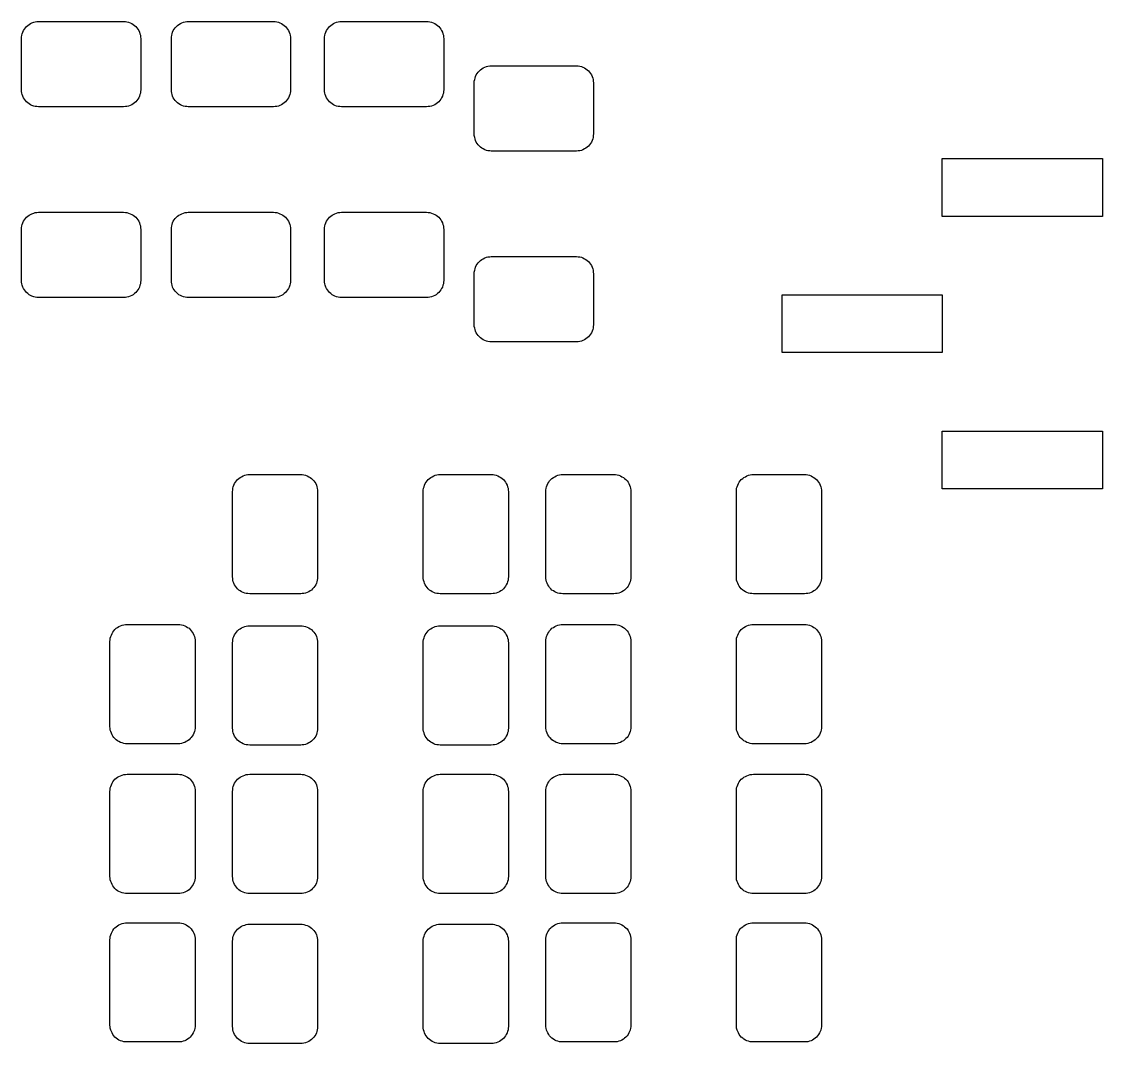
# Model space of a CAD drawing. Extents: x 0 to 58, y -40.2 to 0.4.
# Drawn here: x 42.08 to 57.95, y -40.15 to -25.16 of the extents above; entities that cross this region are included whole.
import ezdxf

# ---------------------------------------------------------------- set-up
doc = ezdxf.new("R2010")
doc.units = 0
doc.layers.get('0').update_dxf_attribs({"linetype": 'CONTINUOUS'})

msp = doc.modelspace()

# ---------------------------------------------------------------- linework, layer by layer
at = {"color": 7}
for points in [[(43.599059, -25.155539), (43.621919, -25.160619), (43.647319, -25.165699), (43.670179, -25.173319), (43.693039, -25.183479), (43.713359, -25.196179), (43.733679, -25.211419), (43.751459, -25.229199), (43.766699, -25.246979), (43.781939, -25.267299), (43.794639, -25.287619), (43.804799, -25.310479), (43.812419, -25.333339), (43.820039, -25.356199), (43.822579, -25.381599), (43.825119, -25.404459), (43.825119, -26.156298), (43.822579, -26.179158), (43.820039, -26.204558), (43.812419, -26.227418), (43.804799, -26.250278), (43.794639, -26.273138), (43.781939, -26.293458), (43.766699, -26.313778), (43.751459, -26.331558), (43.733679, -26.349338), (43.713359, -26.362038), (43.693039, -26.374738), (43.670179, -26.384898), (43.647319, -26.395058), (43.621919, -26.400138), (43.599059, -26.402678), (43.573659, -26.405218), (42.32398, -26.405218), (42.29858, -26.402678), (42.27572, -26.400138), (42.25286, -26.395058), (42.22746, -26.384898), (42.20714, -26.374738), (42.18428, -26.362038), (42.1665, -26.349338), (42.14618, -26.331558), (42.13094, -26.313778), (42.1157, -26.293458), (42.103, -26.273138), (42.09284, -26.250278), (42.08522, -26.227418), (42.08014, -26.204558), (42.07506, -26.179158), (42.07506, -26.156298), (42.07506, -25.404459), (42.07506, -25.381599), (42.08014, -25.356199), (42.08522, -25.333339), (42.09284, -25.310479), (42.103, -25.287619), (42.1157, -25.267299), (42.13094, -25.246979), (42.14618, -25.229199), (42.1665, -25.211419), (42.18428, -25.196179), (42.20714, -25.183479), (42.22746, -25.173319), (42.25286, -25.165699), (42.27572, -25.160619), (42.29858, -25.155539), (42.32398, -25.155539), (43.573659, -25.155539)], [(45.798697, -25.155539), (45.824097, -25.160619), (45.846957, -25.165699), (45.869817, -25.173319), (45.892677, -25.183479), (45.912997, -25.196179), (45.933317, -25.211419), (45.951097, -25.229199), (45.966337, -25.246979), (45.981577, -25.267299), (45.994277, -25.287619), (46.004437, -25.310479), (46.014597, -25.333339), (46.019677, -25.356199), (46.022217, -25.381599), (46.024757, -25.404459), (46.024757, -26.156298), (46.022217, -26.179158), (46.019677, -26.204558), (46.014597, -26.227418), (46.004437, -26.250278), (45.994277, -26.273138), (45.981577, -26.293458), (45.966337, -26.313778), (45.951097, -26.331558), (45.933317, -26.349338), (45.912997, -26.362038), (45.892677, -26.374738), (45.869817, -26.384898), (45.846957, -26.395058), (45.824097, -26.400138), (45.798697, -26.402678), (45.773297, -26.405218), (44.523618, -26.405218), (44.500758, -26.402678), (44.475358, -26.400138), (44.452498, -26.395058), (44.429638, -26.384898), (44.406778, -26.374738), (44.386458, -26.362038), (44.366138, -26.349338), (44.348358, -26.331558), (44.330578, -26.313778), (44.315338, -26.293458), (44.302638, -26.273138), (44.292478, -26.250278), (44.284858, -26.227418), (44.279778, -26.204558), (44.274698, -26.179158), (44.274698, -26.156298), (44.274698, -25.404459), (44.274698, -25.381599), (44.279778, -25.356199), (44.284858, -25.333339), (44.292478, -25.310479), (44.302638, -25.287619), (44.315338, -25.267299), (44.330578, -25.246979), (44.348358, -25.229199), (44.366138, -25.211419), (44.386458, -25.196179), (44.406778, -25.183479), (44.429638, -25.173319), (44.452498, -25.165699), (44.475358, -25.160619), (44.500758, -25.155539), (44.523618, -25.155539), (45.773297, -25.155539)], [(48.049135, -25.155539), (48.071995, -25.160619), (48.097395, -25.165699), (48.120255, -25.173319), (48.143115, -25.183479), (48.163435, -25.196179), (48.183755, -25.211419), (48.201535, -25.229199), (48.216775, -25.246979), (48.232015, -25.267299), (48.244715, -25.287619), (48.254875, -25.310479), (48.262495, -25.333339), (48.270115, -25.356199), (48.272655, -25.381599), (48.275195, -25.404459), (48.275195, -26.156298), (48.272655, -26.179158), (48.270115, -26.204558), (48.262495, -26.227418), (48.254875, -26.250278), (48.244715, -26.273138), (48.232015, -26.293458), (48.216775, -26.313778), (48.201535, -26.331558), (48.183755, -26.349338), (48.163435, -26.362038), (48.143115, -26.374738), (48.120255, -26.384898), (48.097395, -26.395058), (48.071995, -26.400138), (48.049135, -26.402678), (48.023735, -26.405218), (46.774056, -26.405218), (46.748656, -26.402678), (46.725796, -26.400138), (46.700396, -26.395058), (46.677536, -26.384898), (46.657216, -26.374738), (46.634356, -26.362038), (46.616576, -26.349338), (46.596256, -26.331558), (46.581016, -26.313778), (46.565776, -26.293458), (46.553076, -26.273138), (46.542916, -26.250278), (46.535296, -26.227418), (46.530216, -26.204558), (46.525136, -26.179158), (46.525136, -26.156298), (46.525136, -25.404459), (46.525136, -25.381599), (46.530216, -25.356199), (46.535296, -25.333339), (46.542916, -25.310479), (46.553076, -25.287619), (46.565776, -25.267299), (46.581016, -25.246979), (46.596256, -25.229199), (46.616576, -25.211419), (46.634356, -25.196179), (46.657216, -25.183479), (46.677536, -25.173319), (46.700396, -25.165699), (46.725796, -25.160619), (46.748656, -25.155539), (46.774056, -25.155539), (48.023735, -25.155539)], [(50.248773, -25.805779), (50.274173, -25.810859), (50.297033, -25.815939), (50.319893, -25.823559), (50.342753, -25.833719), (50.363073, -25.846419), (50.383393, -25.861659), (50.401173, -25.879439), (50.416413, -25.897219), (50.431653, -25.914999), (50.444353, -25.937859), (50.454513, -25.960719), (50.464673, -25.983579), (50.469753, -26.006438), (50.472293, -26.031838), (50.474833, -26.054698), (50.474833, -26.803998), (50.472293, -26.829398), (50.469753, -26.854798), (50.464673, -26.877658), (50.454513, -26.900518), (50.444353, -26.923378), (50.431653, -26.943698), (50.416413, -26.964018), (50.401173, -26.981798), (50.383393, -26.999578), (50.363073, -27.012278), (50.342753, -27.024978), (50.319893, -27.035138), (50.297033, -27.045298), (50.274173, -27.050378), (50.248773, -27.052918), (50.223373, -27.055457), (48.973694, -27.055457), (48.950834, -27.052918), (48.925434, -27.050378), (48.902574, -27.045298), (48.879714, -27.035138), (48.856854, -27.024978), (48.836534, -27.012278), (48.816214, -26.999578), (48.798434, -26.981798), (48.780654, -26.964018), (48.765414, -26.943698), (48.752714, -26.923378), (48.742554, -26.900518), (48.734934, -26.877658), (48.729854, -26.854798), (48.724774, -26.829398), (48.724774, -26.803998), (48.724774, -26.054698), (48.724774, -26.031838), (48.729854, -26.006438), (48.734934, -25.983579), (48.742554, -25.960719), (48.752714, -25.937859), (48.765414, -25.914999), (48.780654, -25.897219), (48.798434, -25.879439), (48.816214, -25.861659), (48.836534, -25.846419), (48.856854, -25.833719), (48.879714, -25.823559), (48.902574, -25.815939), (48.925434, -25.810859), (48.950834, -25.805779), (48.973694, -25.805779), (50.223373, -25.805779)], [(57.950046, -27.164677), (57.950046, -28.015577), (55.598008, -28.015577), (55.598008, -27.164677)], [(43.599059, -27.957157), (43.621919, -27.959697), (43.647319, -27.964777), (43.670179, -27.974937), (43.693039, -27.985097), (43.713359, -27.997797), (43.733679, -28.013037), (43.751459, -28.028277), (43.766699, -28.046057), (43.781939, -28.066377), (43.794639, -28.086697), (43.804799, -28.109557), (43.812419, -28.132416), (43.820039, -28.155276), (43.822579, -28.180676), (43.825119, -28.206076), (43.825119, -28.955376), (43.822579, -28.980776), (43.820039, -29.003636), (43.812419, -29.026496), (43.804799, -29.051896), (43.794639, -29.072216), (43.781939, -29.095076), (43.766699, -29.112856), (43.751459, -29.133176), (43.733679, -29.148416), (43.713359, -29.163656), (43.693039, -29.176356), (43.670179, -29.186515), (43.647319, -29.194135), (43.621919, -29.199215), (43.599059, -29.204295), (43.573659, -29.204295), (42.32398, -29.204295), (42.29858, -29.204295), (42.27572, -29.199215), (42.25286, -29.194135), (42.22746, -29.186515), (42.20714, -29.176356), (42.18428, -29.163656), (42.1665, -29.148416), (42.14618, -29.133176), (42.13094, -29.112856), (42.1157, -29.095076), (42.103, -29.072216), (42.09284, -29.051896), (42.08522, -29.026496), (42.08014, -29.003636), (42.07506, -28.980776), (42.07506, -28.955376), (42.07506, -28.206076), (42.07506, -28.180676), (42.08014, -28.155276), (42.08522, -28.132416), (42.09284, -28.109557), (42.103, -28.086697), (42.1157, -28.066377), (42.13094, -28.046057), (42.14618, -28.028277), (42.1665, -28.013037), (42.18428, -27.997797), (42.20714, -27.985097), (42.22746, -27.974937), (42.25286, -27.964777), (42.27572, -27.959697), (42.29858, -27.957157), (42.32398, -27.954617), (43.573659, -27.954617)], [(45.798697, -27.957157), (45.824097, -27.959697), (45.846957, -27.964777), (45.869817, -27.974937), (45.892677, -27.985097), (45.912997, -27.997797), (45.933317, -28.013037), (45.951097, -28.028277), (45.966337, -28.046057), (45.981577, -28.066377), (45.994277, -28.086697), (46.004437, -28.109557), (46.014597, -28.132416), (46.019677, -28.155276), (46.022217, -28.180676), (46.024757, -28.206076), (46.024757, -28.955376), (46.022217, -28.980776), (46.019677, -29.003636), (46.014597, -29.026496), (46.004437, -29.051896), (45.994277, -29.072216), (45.981577, -29.095076), (45.966337, -29.112856), (45.951097, -29.133176), (45.933317, -29.148416), (45.912997, -29.163656), (45.892677, -29.176356), (45.869817, -29.186515), (45.846957, -29.194135), (45.824097, -29.199215), (45.798697, -29.204295), (45.773297, -29.204295), (44.523618, -29.204295), (44.500758, -29.204295), (44.475358, -29.199215), (44.452498, -29.194135), (44.429638, -29.186515), (44.406778, -29.176356), (44.386458, -29.163656), (44.366138, -29.148416), (44.348358, -29.133176), (44.330578, -29.112856), (44.315338, -29.095076), (44.302638, -29.072216), (44.292478, -29.051896), (44.284858, -29.026496), (44.279778, -29.003636), (44.274698, -28.980776), (44.274698, -28.955376), (44.274698, -28.206076), (44.274698, -28.180676), (44.279778, -28.155276), (44.284858, -28.132416), (44.292478, -28.109557), (44.302638, -28.086697), (44.315338, -28.066377), (44.330578, -28.046057), (44.348358, -28.028277), (44.366138, -28.013037), (44.386458, -27.997797), (44.406778, -27.985097), (44.429638, -27.974937), (44.452498, -27.964777), (44.475358, -27.959697), (44.500758, -27.957157), (44.523618, -27.954617), (45.773297, -27.954617)], [(48.049135, -27.957157), (48.071995, -27.959697), (48.097395, -27.964777), (48.120255, -27.974937), (48.143115, -27.985097), (48.163435, -27.997797), (48.183755, -28.013037), (48.201535, -28.028277), (48.216775, -28.046057), (48.232015, -28.066377), (48.244715, -28.086697), (48.254875, -28.109557), (48.262495, -28.132416), (48.270115, -28.155276), (48.272655, -28.180676), (48.275195, -28.206076), (48.275195, -28.955376), (48.272655, -28.980776), (48.270115, -29.003636), (48.262495, -29.026496), (48.254875, -29.051896), (48.244715, -29.072216), (48.232015, -29.095076), (48.216775, -29.112856), (48.201535, -29.133176), (48.183755, -29.148416), (48.163435, -29.163656), (48.143115, -29.176356), (48.120255, -29.186515), (48.097395, -29.194135), (48.071995, -29.199215), (48.049135, -29.204295), (48.023735, -29.204295), (46.774056, -29.204295), (46.748656, -29.204295), (46.725796, -29.199215), (46.700396, -29.194135), (46.677536, -29.186515), (46.657216, -29.176356), (46.634356, -29.163656), (46.616576, -29.148416), (46.596256, -29.133176), (46.581016, -29.112856), (46.565776, -29.095076), (46.553076, -29.072216), (46.542916, -29.051896), (46.535296, -29.026496), (46.530216, -29.003636), (46.525136, -28.980776), (46.525136, -28.955376), (46.525136, -28.206076), (46.525136, -28.180676), (46.530216, -28.155276), (46.535296, -28.132416), (46.542916, -28.109557), (46.553076, -28.086697), (46.565776, -28.066377), (46.581016, -28.046057), (46.596256, -28.028277), (46.616576, -28.013037), (46.634356, -27.997797), (46.657216, -27.985097), (46.677536, -27.974937), (46.700396, -27.964777), (46.725796, -27.959697), (46.748656, -27.957157), (46.774056, -27.954617), (48.023735, -27.954617)], [(50.248773, -28.607396), (50.274173, -28.609936), (50.297033, -28.615016), (50.319893, -28.625176), (50.342753, -28.635336), (50.363073, -28.648036), (50.383393, -28.660736), (50.401173, -28.678516), (50.416413, -28.696296), (50.431653, -28.716616), (50.444353, -28.736936), (50.454513, -28.759796), (50.464673, -28.782656), (50.469753, -28.805516), (50.472293, -28.830916), (50.474833, -28.856316), (50.474833, -29.605615), (50.472293, -29.628475), (50.469753, -29.653875), (50.464673, -29.676735), (50.454513, -29.699595), (50.444353, -29.722455), (50.431653, -29.742775), (50.416413, -29.763095), (50.401173, -29.780875), (50.383393, -29.798655), (50.363073, -29.813895), (50.342753, -29.826595), (50.319893, -29.836755), (50.297033, -29.844375), (50.274173, -29.849455), (50.248773, -29.854535), (50.223373, -29.854535), (48.973694, -29.854535), (48.950834, -29.854535), (48.925434, -29.849455), (48.902574, -29.844375), (48.879714, -29.836755), (48.856854, -29.826595), (48.836534, -29.813895), (48.816214, -29.798655), (48.798434, -29.780875), (48.780654, -29.763095), (48.765414, -29.742775), (48.752714, -29.722455), (48.742554, -29.699595), (48.734934, -29.676735), (48.729854, -29.653875), (48.724774, -29.628475), (48.724774, -29.605615), (48.724774, -28.856316), (48.724774, -28.830916), (48.729854, -28.805516), (48.734934, -28.782656), (48.742554, -28.759796), (48.752714, -28.736936), (48.765414, -28.716616), (48.780654, -28.696296), (48.798434, -28.678516), (48.816214, -28.660736), (48.836534, -28.648036), (48.856854, -28.635336), (48.879714, -28.625176), (48.902574, -28.615016), (48.925434, -28.609936), (48.950834, -28.607396), (48.973694, -28.604856), (50.223373, -28.604856)], [(55.598008, -29.166196), (55.598008, -30.014555), (53.24851, -30.014555), (53.24851, -29.166196)], [(57.950046, -31.165174), (57.950046, -32.016073), (55.598008, -32.016073), (55.598008, -31.165174)], [(46.197477, -31.805253), (46.222877, -31.810333), (46.245737, -31.815413), (46.268597, -31.823033), (46.291457, -31.835733), (46.314317, -31.848433), (46.332096, -31.861133), (46.349876, -31.878913), (46.367656, -31.896693), (46.382896, -31.917013), (46.395596, -31.937333), (46.405756, -31.960193), (46.413376, -31.983053), (46.418456, -32.005913), (46.423536, -32.031313), (46.423536, -32.054173), (46.423536, -33.306392), (46.423536, -33.329252), (46.418456, -33.354652), (46.413376, -33.377512), (46.405756, -33.400372), (46.395596, -33.423232), (46.382896, -33.443551), (46.367656, -33.463871), (46.349876, -33.481651), (46.332096, -33.499431), (46.314317, -33.512131), (46.291457, -33.524831), (46.268597, -33.534991), (46.245737, -33.545151), (46.222877, -33.550231), (46.197477, -33.552771), (46.174617, -33.555311), (45.425317, -33.555311), (45.399917, -33.552771), (45.374517, -33.550231), (45.351657, -33.545151), (45.328797, -33.534991), (45.305937, -33.524831), (45.285617, -33.512131), (45.265297, -33.499431), (45.247518, -33.481651), (45.229738, -33.463871), (45.217038, -33.443551), (45.204338, -33.423232), (45.194178, -33.400372), (45.184018, -33.377512), (45.178938, -33.354652), (45.176398, -33.329252), (45.173858, -33.306392), (45.173858, -32.054173), (45.176398, -32.031313), (45.178938, -32.005913), (45.184018, -31.983053), (45.194178, -31.960193), (45.204338, -31.937333), (45.217038, -31.917013), (45.229738, -31.896693), (45.247518, -31.878913), (45.265297, -31.861133), (45.285617, -31.848433), (45.305937, -31.835733), (45.328797, -31.823033), (45.351657, -31.815413), (45.374517, -31.810333), (45.399917, -31.805253), (45.425317, -31.805253), (46.174617, -31.805253)], [(48.999094, -31.805253), (49.021954, -31.810333), (49.047354, -31.815413), (49.070214, -31.823033), (49.093074, -31.835733), (49.113394, -31.848433), (49.133714, -31.861133), (49.151494, -31.878913), (49.166734, -31.896693), (49.181974, -31.917013), (49.194674, -31.937333), (49.204834, -31.960193), (49.212454, -31.983053), (49.220074, -32.005913), (49.222614, -32.031313), (49.225154, -32.054173), (49.225154, -33.306392), (49.222614, -33.329252), (49.220074, -33.354652), (49.212454, -33.377512), (49.204834, -33.400372), (49.194674, -33.423232), (49.181974, -33.443551), (49.166734, -33.463871), (49.151494, -33.481651), (49.133714, -33.499431), (49.113394, -33.512131), (49.093074, -33.524831), (49.070214, -33.534991), (49.047354, -33.545151), (49.021954, -33.550231), (48.999094, -33.552771), (48.973694, -33.555311), (48.224395, -33.555311), (48.198995, -33.552771), (48.176135, -33.550231), (48.150735, -33.545151), (48.127875, -33.534991), (48.107555, -33.524831), (48.084695, -33.512131), (48.064375, -33.499431), (48.046595, -33.481651), (48.031355, -33.463871), (48.016115, -33.443551), (48.003415, -33.423232), (47.993255, -33.400372), (47.985635, -33.377512), (47.978015, -33.354652), (47.975475, -33.329252), (47.972935, -33.306392), (47.972935, -32.054173), (47.975475, -32.031313), (47.978015, -32.005913), (47.985635, -31.983053), (47.993255, -31.960193), (48.003415, -31.937333), (48.016115, -31.917013), (48.031355, -31.896693), (48.046595, -31.878913), (48.064375, -31.861133), (48.084695, -31.848433), (48.107555, -31.835733), (48.127875, -31.823033), (48.150735, -31.815413), (48.176135, -31.810333), (48.198995, -31.805253), (48.224395, -31.805253), (48.973694, -31.805253)], [(50.799952, -31.805253), (50.822812, -31.810333), (50.845672, -31.815413), (50.871072, -31.823033), (50.891392, -31.835733), (50.914252, -31.848433), (50.932032, -31.861133), (50.949812, -31.878913), (50.967592, -31.896693), (50.982832, -31.917013), (50.995532, -31.937333), (51.005692, -31.960193), (51.013312, -31.983053), (51.018392, -32.005913), (51.023472, -32.031313), (51.023472, -32.054173), (51.023472, -33.306392), (51.023472, -33.329252), (51.018392, -33.354652), (51.013312, -33.377512), (51.005692, -33.400372), (50.995532, -33.423232), (50.982832, -33.443551), (50.967592, -33.463871), (50.949812, -33.481651), (50.932032, -33.499431), (50.914252, -33.512131), (50.891392, -33.524831), (50.871072, -33.534991), (50.845672, -33.545151), (50.822812, -33.550231), (50.799952, -33.552771), (50.774552, -33.555311), (50.025253, -33.555311), (49.999853, -33.552771), (49.974453, -33.550231), (49.951593, -33.545151), (49.928733, -33.534991), (49.905873, -33.524831), (49.885553, -33.512131), (49.865233, -33.499431), (49.847453, -33.481651), (49.829673, -33.463871), (49.816973, -33.443551), (49.804273, -33.423232), (49.794113, -33.400372), (49.783953, -33.377512), (49.778873, -33.354652), (49.776333, -33.329252), (49.773793, -33.306392), (49.773793, -32.054173), (49.776333, -32.031313), (49.778873, -32.005913), (49.783953, -31.983053), (49.794113, -31.960193), (49.804273, -31.937333), (49.816973, -31.917013), (49.829673, -31.896693), (49.847453, -31.878913), (49.865233, -31.861133), (49.885553, -31.848433), (49.905873, -31.835733), (49.928733, -31.823033), (49.951593, -31.815413), (49.974453, -31.810333), (49.999853, -31.805253), (50.025253, -31.805253), (50.774552, -31.805253)], [(53.59903, -31.805253), (53.62189, -31.810333), (53.64729, -31.815413), (53.67015, -31.823033), (53.69301, -31.835733), (53.71333, -31.848433), (53.73365, -31.861133), (53.75143, -31.878913), (53.76667, -31.896693), (53.781909, -31.917013), (53.794609, -31.937333), (53.804769, -31.960193), (53.812389, -31.983053), (53.820009, -32.005913), (53.822549, -32.031313), (53.825089, -32.054173), (53.825089, -33.306392), (53.822549, -33.329252), (53.820009, -33.354652), (53.812389, -33.377512), (53.804769, -33.400372), (53.794609, -33.423232), (53.781909, -33.443551), (53.76667, -33.463871), (53.75143, -33.481651), (53.73365, -33.499431), (53.71333, -33.512131), (53.69301, -33.524831), (53.67015, -33.534991), (53.64729, -33.545151), (53.62189, -33.550231), (53.59903, -33.552771), (53.57363, -33.555311), (52.82433, -33.555311), (52.79893, -33.552771), (52.77607, -33.550231), (52.75067, -33.545151), (52.72781, -33.534991), (52.70749, -33.524831), (52.684631, -33.512131), (52.666851, -33.499431), (52.646531, -33.481651), (52.631291, -33.463871), (52.616051, -33.443551), (52.603351, -33.423232), (52.593191, -33.400372), (52.585571, -33.377512), (52.577951, -33.354652), (52.575411, -33.329252), (52.575411, -33.306392), (52.575411, -32.054173), (52.575411, -32.031313), (52.577951, -32.005913), (52.585571, -31.983053), (52.593191, -31.960193), (52.603351, -31.937333), (52.616051, -31.917013), (52.631291, -31.896693), (52.646531, -31.878913), (52.666851, -31.861133), (52.684631, -31.848433), (52.70749, -31.835733), (52.72781, -31.823033), (52.75067, -31.815413), (52.77607, -31.810333), (52.79893, -31.805253), (52.82433, -31.805253), (53.57363, -31.805253)], [(44.399158, -34.007431), (44.422018, -34.009971), (44.447418, -34.015051), (44.470278, -34.025211), (44.493138, -34.035371), (44.513458, -34.048071), (44.533778, -34.060771), (44.551558, -34.078551), (44.566798, -34.096331), (44.582038, -34.116651), (44.594738, -34.136971), (44.604898, -34.159831), (44.612518, -34.182691), (44.620138, -34.205551), (44.622678, -34.230951), (44.625218, -34.256351), (44.625218, -35.50603), (44.622678, -35.52889), (44.620138, -35.55429), (44.612518, -35.577149), (44.604898, -35.600009), (44.594738, -35.622869), (44.582038, -35.643189), (44.566798, -35.663509), (44.551558, -35.681289), (44.533778, -35.699069), (44.513458, -35.711769), (44.493138, -35.724469), (44.470278, -35.737169), (44.447418, -35.744789), (44.422018, -35.749869), (44.399158, -35.754949), (44.373758, -35.754949), (43.624459, -35.754949), (43.599059, -35.754949), (43.576199, -35.749869), (43.550799, -35.744789), (43.527939, -35.737169), (43.505079, -35.724469), (43.484759, -35.711769), (43.464439, -35.699069), (43.446659, -35.681289), (43.431419, -35.663509), (43.416179, -35.643189), (43.403479, -35.622869), (43.393319, -35.600009), (43.385699, -35.577149), (43.378079, -35.55429), (43.375539, -35.52889), (43.372999, -35.50603), (43.372999, -34.256351), (43.375539, -34.230951), (43.378079, -34.205551), (43.385699, -34.182691), (43.393319, -34.159831), (43.403479, -34.136971), (43.416179, -34.116651), (43.431419, -34.096331), (43.446659, -34.078551), (43.464439, -34.060771), (43.484759, -34.048071), (43.505079, -34.035371), (43.527939, -34.025211), (43.550799, -34.015051), (43.576199, -34.009971), (43.599059, -34.007431), (43.624459, -34.004891), (44.373758, -34.004891)], [(46.197477, -34.025211), (46.222877, -34.030291), (46.245737, -34.035371), (46.268597, -34.042991), (46.291457, -34.055691), (46.314317, -34.068391), (46.332096, -34.081091), (46.349876, -34.098871), (46.367656, -34.116651), (46.382896, -34.136971), (46.395596, -34.157291), (46.405756, -34.180151), (46.413376, -34.203011), (46.418456, -34.225871), (46.423536, -34.251271), (46.423536, -34.274131), (46.423536, -35.52635), (46.423536, -35.54921), (46.418456, -35.574609), (46.413376, -35.597469), (46.405756, -35.620329), (46.395596, -35.643189), (46.382896, -35.663509), (46.367656, -35.683829), (46.349876, -35.701609), (46.332096, -35.719389), (46.314317, -35.732089), (46.291457, -35.744789), (46.268597, -35.754949), (46.245737, -35.765109), (46.222877, -35.770189), (46.197477, -35.772729), (46.174617, -35.775269), (45.425317, -35.775269), (45.399917, -35.772729), (45.374517, -35.770189), (45.351657, -35.765109), (45.328797, -35.754949), (45.305937, -35.744789), (45.285617, -35.732089), (45.265297, -35.719389), (45.247518, -35.701609), (45.229738, -35.683829), (45.217038, -35.663509), (45.204338, -35.643189), (45.194178, -35.620329), (45.184018, -35.597469), (45.178938, -35.574609), (45.176398, -35.54921), (45.173858, -35.52635), (45.173858, -34.274131), (45.176398, -34.251271), (45.178938, -34.225871), (45.184018, -34.203011), (45.194178, -34.180151), (45.204338, -34.157291), (45.217038, -34.136971), (45.229738, -34.116651), (45.247518, -34.098871), (45.265297, -34.081091), (45.285617, -34.068391), (45.305937, -34.055691), (45.328797, -34.042991), (45.351657, -34.035371), (45.374517, -34.030291), (45.399917, -34.025211), (45.425317, -34.025211), (46.174617, -34.025211)], [(48.999094, -34.025211), (49.021954, -34.030291), (49.047354, -34.035371), (49.070214, -34.042991), (49.093074, -34.055691), (49.113394, -34.068391), (49.133714, -34.081091), (49.151494, -34.098871), (49.166734, -34.116651), (49.181974, -34.136971), (49.194674, -34.157291), (49.204834, -34.180151), (49.212454, -34.203011), (49.220074, -34.225871), (49.222614, -34.251271), (49.225154, -34.274131), (49.225154, -35.52635), (49.222614, -35.54921), (49.220074, -35.574609), (49.212454, -35.597469), (49.204834, -35.620329), (49.194674, -35.643189), (49.181974, -35.663509), (49.166734, -35.683829), (49.151494, -35.701609), (49.133714, -35.719389), (49.113394, -35.732089), (49.093074, -35.744789), (49.070214, -35.754949), (49.047354, -35.765109), (49.021954, -35.770189), (48.999094, -35.772729), (48.973694, -35.775269), (48.224395, -35.775269), (48.198995, -35.772729), (48.176135, -35.770189), (48.150735, -35.765109), (48.127875, -35.754949), (48.107555, -35.744789), (48.084695, -35.732089), (48.064375, -35.719389), (48.046595, -35.701609), (48.031355, -35.683829), (48.016115, -35.663509), (48.003415, -35.643189), (47.993255, -35.620329), (47.985635, -35.597469), (47.978015, -35.574609), (47.975475, -35.54921), (47.972935, -35.52635), (47.972935, -34.274131), (47.975475, -34.251271), (47.978015, -34.225871), (47.985635, -34.203011), (47.993255, -34.180151), (48.003415, -34.157291), (48.016115, -34.136971), (48.031355, -34.116651), (48.046595, -34.098871), (48.064375, -34.081091), (48.084695, -34.068391), (48.107555, -34.055691), (48.127875, -34.042991), (48.150735, -34.035371), (48.176135, -34.030291), (48.198995, -34.025211), (48.224395, -34.025211), (48.973694, -34.025211)], [(50.799952, -34.007431), (50.822812, -34.009971), (50.845672, -34.015051), (50.871072, -34.025211), (50.891392, -34.035371), (50.914252, -34.048071), (50.932032, -34.060771), (50.949812, -34.078551), (50.967592, -34.096331), (50.982832, -34.116651), (50.995532, -34.136971), (51.005692, -34.159831), (51.013312, -34.182691), (51.018392, -34.205551), (51.023472, -34.230951), (51.023472, -34.256351), (51.023472, -35.50603), (51.023472, -35.52889), (51.018392, -35.55429), (51.013312, -35.577149), (51.005692, -35.600009), (50.995532, -35.622869), (50.982832, -35.643189), (50.967592, -35.663509), (50.949812, -35.681289), (50.932032, -35.699069), (50.914252, -35.711769), (50.891392, -35.724469), (50.871072, -35.737169), (50.845672, -35.744789), (50.822812, -35.749869), (50.799952, -35.754949), (50.774552, -35.754949), (50.025253, -35.754949), (49.999853, -35.754949), (49.974453, -35.749869), (49.951593, -35.744789), (49.928733, -35.737169), (49.905873, -35.724469), (49.885553, -35.711769), (49.865233, -35.699069), (49.847453, -35.681289), (49.829673, -35.663509), (49.816973, -35.643189), (49.804273, -35.622869), (49.794113, -35.600009), (49.783953, -35.577149), (49.778873, -35.55429), (49.776333, -35.52889), (49.773793, -35.50603), (49.773793, -34.256351), (49.776333, -34.230951), (49.778873, -34.205551), (49.783953, -34.182691), (49.794113, -34.159831), (49.804273, -34.136971), (49.816973, -34.116651), (49.829673, -34.096331), (49.847453, -34.078551), (49.865233, -34.060771), (49.885553, -34.048071), (49.905873, -34.035371), (49.928733, -34.025211), (49.951593, -34.015051), (49.974453, -34.009971), (49.999853, -34.007431), (50.025253, -34.004891), (50.774552, -34.004891)], [(53.59903, -34.007431), (53.62189, -34.009971), (53.64729, -34.015051), (53.67015, -34.025211), (53.69301, -34.035371), (53.71333, -34.048071), (53.73365, -34.060771), (53.75143, -34.078551), (53.76667, -34.096331), (53.781909, -34.116651), (53.794609, -34.136971), (53.804769, -34.159831), (53.812389, -34.182691), (53.820009, -34.205551), (53.822549, -34.230951), (53.825089, -34.256351), (53.825089, -35.50603), (53.822549, -35.52889), (53.820009, -35.55429), (53.812389, -35.577149), (53.804769, -35.600009), (53.794609, -35.622869), (53.781909, -35.643189), (53.76667, -35.663509), (53.75143, -35.681289), (53.73365, -35.699069), (53.71333, -35.711769), (53.69301, -35.724469), (53.67015, -35.737169), (53.64729, -35.744789), (53.62189, -35.749869), (53.59903, -35.754949), (53.57363, -35.754949), (52.82433, -35.754949), (52.79893, -35.754949), (52.77607, -35.749869), (52.75067, -35.744789), (52.72781, -35.737169), (52.70749, -35.724469), (52.684631, -35.711769), (52.666851, -35.699069), (52.646531, -35.681289), (52.631291, -35.663509), (52.616051, -35.643189), (52.603351, -35.622869), (52.593191, -35.600009), (52.585571, -35.577149), (52.577951, -35.55429), (52.575411, -35.52889), (52.575411, -35.50603), (52.575411, -34.256351), (52.575411, -34.230951), (52.577951, -34.205551), (52.585571, -34.182691), (52.593191, -34.159831), (52.603351, -34.136971), (52.616051, -34.116651), (52.631291, -34.096331), (52.646531, -34.078551), (52.666851, -34.060771), (52.684631, -34.048071), (52.70749, -34.035371), (52.72781, -34.025211), (52.75067, -34.015051), (52.77607, -34.009971), (52.79893, -34.007431), (52.82433, -34.004891), (53.57363, -34.004891)], [(44.399158, -36.207069), (44.422018, -36.209609), (44.447418, -36.214689), (44.470278, -36.224849), (44.493138, -36.235009), (44.513458, -36.247709), (44.533778, -36.262949), (44.551558, -36.278189), (44.566798, -36.295969), (44.582038, -36.316289), (44.594738, -36.336609), (44.604898, -36.359469), (44.612518, -36.382329), (44.620138, -36.405189), (44.622678, -36.430589), (44.625218, -36.455989), (44.625218, -37.705667), (44.622678, -37.728527), (44.620138, -37.753927), (44.612518, -37.776787), (44.604898, -37.799647), (44.594738, -37.822507), (44.582038, -37.842827), (44.566798, -37.863147), (44.551558, -37.880927), (44.533778, -37.898707), (44.513458, -37.913947), (44.493138, -37.926647), (44.470278, -37.936807), (44.447418, -37.944427), (44.422018, -37.949507), (44.399158, -37.954587), (44.373758, -37.954587), (43.624459, -37.954587), (43.599059, -37.954587), (43.576199, -37.949507), (43.550799, -37.944427), (43.527939, -37.936807), (43.505079, -37.926647), (43.484759, -37.913947), (43.464439, -37.898707), (43.446659, -37.880927), (43.431419, -37.863147), (43.416179, -37.842827), (43.403479, -37.822507), (43.393319, -37.799647), (43.385699, -37.776787), (43.378079, -37.753927), (43.375539, -37.728527), (43.372999, -37.705667), (43.372999, -36.455989), (43.375539, -36.430589), (43.378079, -36.405189), (43.385699, -36.382329), (43.393319, -36.359469), (43.403479, -36.336609), (43.416179, -36.316289), (43.431419, -36.295969), (43.446659, -36.278189), (43.464439, -36.262949), (43.484759, -36.247709), (43.505079, -36.235009), (43.527939, -36.224849), (43.550799, -36.214689), (43.576199, -36.209609), (43.599059, -36.207069), (43.624459, -36.204529), (44.373758, -36.204529)], [(46.197477, -36.207069), (46.222877, -36.209609), (46.245737, -36.214689), (46.268597, -36.224849), (46.291457, -36.235009), (46.314317, -36.247709), (46.332096, -36.262949), (46.349876, -36.278189), (46.367656, -36.295969), (46.382896, -36.316289), (46.395596, -36.336609), (46.405756, -36.359469), (46.413376, -36.382329), (46.418456, -36.405189), (46.423536, -36.430589), (46.423536, -36.455989), (46.423536, -37.705667), (46.423536, -37.728527), (46.418456, -37.753927), (46.413376, -37.776787), (46.405756, -37.799647), (46.395596, -37.822507), (46.382896, -37.842827), (46.367656, -37.863147), (46.349876, -37.880927), (46.332096, -37.898707), (46.314317, -37.913947), (46.291457, -37.926647), (46.268597, -37.936807), (46.245737, -37.944427), (46.222877, -37.949507), (46.197477, -37.954587), (46.174617, -37.954587), (45.425317, -37.954587), (45.399917, -37.954587), (45.374517, -37.949507), (45.351657, -37.944427), (45.328797, -37.936807), (45.305937, -37.926647), (45.285617, -37.913947), (45.265297, -37.898707), (45.247518, -37.880927), (45.229738, -37.863147), (45.217038, -37.842827), (45.204338, -37.822507), (45.194178, -37.799647), (45.184018, -37.776787), (45.178938, -37.753927), (45.176398, -37.728527), (45.173858, -37.705667), (45.173858, -36.455989), (45.176398, -36.430589), (45.178938, -36.405189), (45.184018, -36.382329), (45.194178, -36.359469), (45.204338, -36.336609), (45.217038, -36.316289), (45.229738, -36.295969), (45.247518, -36.278189), (45.265297, -36.262949), (45.285617, -36.247709), (45.305937, -36.235009), (45.328797, -36.224849), (45.351657, -36.214689), (45.374517, -36.209609), (45.399917, -36.207069), (45.425317, -36.204529), (46.174617, -36.204529)], [(48.999094, -36.207069), (49.021954, -36.209609), (49.047354, -36.214689), (49.070214, -36.224849), (49.093074, -36.235009), (49.113394, -36.247709), (49.133714, -36.262949), (49.151494, -36.278189), (49.166734, -36.295969), (49.181974, -36.316289), (49.194674, -36.336609), (49.204834, -36.359469), (49.212454, -36.382329), (49.220074, -36.405189), (49.222614, -36.430589), (49.225154, -36.455989), (49.225154, -37.705667), (49.222614, -37.728527), (49.220074, -37.753927), (49.212454, -37.776787), (49.204834, -37.799647), (49.194674, -37.822507), (49.181974, -37.842827), (49.166734, -37.863147), (49.151494, -37.880927), (49.133714, -37.898707), (49.113394, -37.913947), (49.093074, -37.926647), (49.070214, -37.936807), (49.047354, -37.944427), (49.021954, -37.949507), (48.999094, -37.954587), (48.973694, -37.954587), (48.224395, -37.954587), (48.198995, -37.954587), (48.176135, -37.949507), (48.150735, -37.944427), (48.127875, -37.936807), (48.107555, -37.926647), (48.084695, -37.913947), (48.064375, -37.898707), (48.046595, -37.880927), (48.031355, -37.863147), (48.016115, -37.842827), (48.003415, -37.822507), (47.993255, -37.799647), (47.985635, -37.776787), (47.978015, -37.753927), (47.975475, -37.728527), (47.972935, -37.705667), (47.972935, -36.455989), (47.975475, -36.430589), (47.978015, -36.405189), (47.985635, -36.382329), (47.993255, -36.359469), (48.003415, -36.336609), (48.016115, -36.316289), (48.031355, -36.295969), (48.046595, -36.278189), (48.064375, -36.262949), (48.084695, -36.247709), (48.107555, -36.235009), (48.127875, -36.224849), (48.150735, -36.214689), (48.176135, -36.209609), (48.198995, -36.207069), (48.224395, -36.204529), (48.973694, -36.204529)], [(50.799952, -36.207069), (50.822812, -36.209609), (50.845672, -36.214689), (50.871072, -36.224849), (50.891392, -36.235009), (50.914252, -36.247709), (50.932032, -36.262949), (50.949812, -36.278189), (50.967592, -36.295969), (50.982832, -36.316289), (50.995532, -36.336609), (51.005692, -36.359469), (51.013312, -36.382329), (51.018392, -36.405189), (51.023472, -36.430589), (51.023472, -36.455989), (51.023472, -37.705667), (51.023472, -37.728527), (51.018392, -37.753927), (51.013312, -37.776787), (51.005692, -37.799647), (50.995532, -37.822507), (50.982832, -37.842827), (50.967592, -37.863147), (50.949812, -37.880927), (50.932032, -37.898707), (50.914252, -37.913947), (50.891392, -37.926647), (50.871072, -37.936807), (50.845672, -37.944427), (50.822812, -37.949507), (50.799952, -37.954587), (50.774552, -37.954587), (50.025253, -37.954587), (49.999853, -37.954587), (49.974453, -37.949507), (49.951593, -37.944427), (49.928733, -37.936807), (49.905873, -37.926647), (49.885553, -37.913947), (49.865233, -37.898707), (49.847453, -37.880927), (49.829673, -37.863147), (49.816973, -37.842827), (49.804273, -37.822507), (49.794113, -37.799647), (49.783953, -37.776787), (49.778873, -37.753927), (49.776333, -37.728527), (49.773793, -37.705667), (49.773793, -36.455989), (49.776333, -36.430589), (49.778873, -36.405189), (49.783953, -36.382329), (49.794113, -36.359469), (49.804273, -36.336609), (49.816973, -36.316289), (49.829673, -36.295969), (49.847453, -36.278189), (49.865233, -36.262949), (49.885553, -36.247709), (49.905873, -36.235009), (49.928733, -36.224849), (49.951593, -36.214689), (49.974453, -36.209609), (49.999853, -36.207069), (50.025253, -36.204529), (50.774552, -36.204529)], [(53.59903, -36.207069), (53.62189, -36.209609), (53.64729, -36.214689), (53.67015, -36.224849), (53.69301, -36.235009), (53.71333, -36.247709), (53.73365, -36.262949), (53.75143, -36.278189), (53.76667, -36.295969), (53.781909, -36.316289), (53.794609, -36.336609), (53.804769, -36.359469), (53.812389, -36.382329), (53.820009, -36.405189), (53.822549, -36.430589), (53.825089, -36.455989), (53.825089, -37.705667), (53.822549, -37.728527), (53.820009, -37.753927), (53.812389, -37.776787), (53.804769, -37.799647), (53.794609, -37.822507), (53.781909, -37.842827), (53.76667, -37.863147), (53.75143, -37.880927), (53.73365, -37.898707), (53.71333, -37.913947), (53.69301, -37.926647), (53.67015, -37.936807), (53.64729, -37.944427), (53.62189, -37.949507), (53.59903, -37.954587), (53.57363, -37.954587), (52.82433, -37.954587), (52.79893, -37.954587), (52.77607, -37.949507), (52.75067, -37.944427), (52.72781, -37.936807), (52.70749, -37.926647), (52.684631, -37.913947), (52.666851, -37.898707), (52.646531, -37.880927), (52.631291, -37.863147), (52.616051, -37.842827), (52.603351, -37.822507), (52.593191, -37.799647), (52.585571, -37.776787), (52.577951, -37.753927), (52.575411, -37.728527), (52.575411, -37.705667), (52.575411, -36.455989), (52.575411, -36.430589), (52.577951, -36.405189), (52.585571, -36.382329), (52.593191, -36.359469), (52.603351, -36.336609), (52.616051, -36.316289), (52.631291, -36.295969), (52.646531, -36.278189), (52.666851, -36.262949), (52.684631, -36.247709), (52.70749, -36.235009), (52.72781, -36.224849), (52.75067, -36.214689), (52.77607, -36.209609), (52.79893, -36.207069), (52.82433, -36.204529), (53.57363, -36.204529)], [(44.399158, -38.386387), (44.422018, -38.388927), (44.447418, -38.396547), (44.470278, -38.404167), (44.493138, -38.414327), (44.513458, -38.427027), (44.533778, -38.442267), (44.551558, -38.457507), (44.566798, -38.475287), (44.582038, -38.495607), (44.594738, -38.518467), (44.604898, -38.538787), (44.612518, -38.561647), (44.620138, -38.587047), (44.622678, -38.609907), (44.625218, -38.635307), (44.625218, -39.884985), (44.622678, -39.910385), (44.620138, -39.933245), (44.612518, -39.958645), (44.604898, -39.981505), (44.594738, -40.001825), (44.582038, -40.024685), (44.566798, -40.042465), (44.551558, -40.062785), (44.533778, -40.078025), (44.513458, -40.093265), (44.493138, -40.105965), (44.470278, -40.116125), (44.447418, -40.123745), (44.422018, -40.131365), (44.399158, -40.133905), (44.373758, -40.133905), (43.624459, -40.133905), (43.599059, -40.133905), (43.576199, -40.131365), (43.550799, -40.123745), (43.527939, -40.116125), (43.505079, -40.105965), (43.484759, -40.093265), (43.464439, -40.078025), (43.446659, -40.062785), (43.431419, -40.042465), (43.416179, -40.024685), (43.403479, -40.001825), (43.393319, -39.981505), (43.385699, -39.958645), (43.378079, -39.933245), (43.375539, -39.910385), (43.372999, -39.884985), (43.372999, -38.635307), (43.375539, -38.609907), (43.378079, -38.587047), (43.385699, -38.561647), (43.393319, -38.538787), (43.403479, -38.518467), (43.416179, -38.495607), (43.431419, -38.475287), (43.446659, -38.457507), (43.464439, -38.442267), (43.484759, -38.427027), (43.505079, -38.414327), (43.527939, -38.404167), (43.550799, -38.396547), (43.576199, -38.388927), (43.599059, -38.386387), (43.624459, -38.386387), (44.373758, -38.386387)], [(46.197477, -38.406707), (46.222877, -38.409247), (46.245737, -38.416867), (46.268597, -38.424487), (46.291457, -38.434647), (46.314317, -38.447347), (46.332096, -38.462587), (46.349876, -38.477827), (46.367656, -38.495607), (46.382896, -38.515927), (46.395596, -38.536247), (46.405756, -38.559107), (46.413376, -38.581967), (46.418456, -38.607367), (46.423536, -38.630227), (46.423536, -38.655627), (46.423536, -39.905305), (46.423536, -39.930705), (46.418456, -39.953565), (46.413376, -39.978965), (46.405756, -40.001825), (46.395596, -40.022145), (46.382896, -40.045005), (46.367656, -40.062785), (46.349876, -40.083105), (46.332096, -40.098345), (46.314317, -40.113585), (46.291457, -40.126285), (46.268597, -40.136445), (46.245737, -40.144065), (46.222877, -40.149145), (46.197477, -40.154225), (46.174617, -40.154225), (45.425317, -40.154225), (45.399917, -40.154225), (45.374517, -40.149145), (45.351657, -40.144065), (45.328797, -40.136445), (45.305937, -40.126285), (45.285617, -40.113585), (45.265297, -40.098345), (45.247518, -40.083105), (45.229738, -40.062785), (45.217038, -40.045005), (45.204338, -40.022145), (45.194178, -40.001825), (45.184018, -39.978965), (45.178938, -39.953565), (45.176398, -39.930705), (45.173858, -39.905305), (45.173858, -38.655627), (45.176398, -38.630227), (45.178938, -38.607367), (45.184018, -38.581967), (45.194178, -38.559107), (45.204338, -38.536247), (45.217038, -38.515927), (45.229738, -38.495607), (45.247518, -38.477827), (45.265297, -38.462587), (45.285617, -38.447347), (45.305937, -38.434647), (45.328797, -38.424487), (45.351657, -38.416867), (45.374517, -38.409247), (45.399917, -38.406707), (45.425317, -38.404167), (46.174617, -38.404167)], [(48.999094, -38.406707), (49.021954, -38.409247), (49.047354, -38.416867), (49.070214, -38.424487), (49.093074, -38.434647), (49.113394, -38.447347), (49.133714, -38.462587), (49.151494, -38.477827), (49.166734, -38.495607), (49.181974, -38.515927), (49.194674, -38.536247), (49.204834, -38.559107), (49.212454, -38.581967), (49.220074, -38.607367), (49.222614, -38.630227), (49.225154, -38.655627), (49.225154, -39.905305), (49.222614, -39.930705), (49.220074, -39.953565), (49.212454, -39.978965), (49.204834, -40.001825), (49.194674, -40.022145), (49.181974, -40.045005), (49.166734, -40.062785), (49.151494, -40.083105), (49.133714, -40.098345), (49.113394, -40.113585), (49.093074, -40.126285), (49.070214, -40.136445), (49.047354, -40.144065), (49.021954, -40.149145), (48.999094, -40.154225), (48.973694, -40.154225), (48.224395, -40.154225), (48.198995, -40.154225), (48.176135, -40.149145), (48.150735, -40.144065), (48.127875, -40.136445), (48.107555, -40.126285), (48.084695, -40.113585), (48.064375, -40.098345), (48.046595, -40.083105), (48.031355, -40.062785), (48.016115, -40.045005), (48.003415, -40.022145), (47.993255, -40.001825), (47.985635, -39.978965), (47.978015, -39.953565), (47.975475, -39.930705), (47.972935, -39.905305), (47.972935, -38.655627), (47.975475, -38.630227), (47.978015, -38.607367), (47.985635, -38.581967), (47.993255, -38.559107), (48.003415, -38.536247), (48.016115, -38.515927), (48.031355, -38.495607), (48.046595, -38.477827), (48.064375, -38.462587), (48.084695, -38.447347), (48.107555, -38.434647), (48.127875, -38.424487), (48.150735, -38.416867), (48.176135, -38.409247), (48.198995, -38.406707), (48.224395, -38.404167), (48.973694, -38.404167)], [(50.799952, -38.386387), (50.822812, -38.388927), (50.845672, -38.396547), (50.871072, -38.404167), (50.891392, -38.414327), (50.914252, -38.427027), (50.932032, -38.442267), (50.949812, -38.457507), (50.967592, -38.475287), (50.982832, -38.495607), (50.995532, -38.518467), (51.005692, -38.538787), (51.013312, -38.561647), (51.018392, -38.587047), (51.023472, -38.609907), (51.023472, -38.635307), (51.023472, -39.884985), (51.023472, -39.910385), (51.018392, -39.933245), (51.013312, -39.958645), (51.005692, -39.981505), (50.995532, -40.001825), (50.982832, -40.024685), (50.967592, -40.042465), (50.949812, -40.062785), (50.932032, -40.078025), (50.914252, -40.093265), (50.891392, -40.105965), (50.871072, -40.116125), (50.845672, -40.123745), (50.822812, -40.131365), (50.799952, -40.133905), (50.774552, -40.133905), (50.025253, -40.133905), (49.999853, -40.133905), (49.974453, -40.131365), (49.951593, -40.123745), (49.928733, -40.116125), (49.905873, -40.105965), (49.885553, -40.093265), (49.865233, -40.078025), (49.847453, -40.062785), (49.829673, -40.042465), (49.816973, -40.024685), (49.804273, -40.001825), (49.794113, -39.981505), (49.783953, -39.958645), (49.778873, -39.933245), (49.776333, -39.910385), (49.773793, -39.884985), (49.773793, -38.635307), (49.776333, -38.609907), (49.778873, -38.587047), (49.783953, -38.561647), (49.794113, -38.538787), (49.804273, -38.518467), (49.816973, -38.495607), (49.829673, -38.475287), (49.847453, -38.457507), (49.865233, -38.442267), (49.885553, -38.427027), (49.905873, -38.414327), (49.928733, -38.404167), (49.951593, -38.396547), (49.974453, -38.388927), (49.999853, -38.386387), (50.025253, -38.386387), (50.774552, -38.386387)], [(53.59903, -38.386387), (53.62189, -38.388927), (53.64729, -38.396547), (53.67015, -38.404167), (53.69301, -38.414327), (53.71333, -38.427027), (53.73365, -38.442267), (53.75143, -38.457507), (53.76667, -38.475287), (53.781909, -38.495607), (53.794609, -38.518467), (53.804769, -38.538787), (53.812389, -38.561647), (53.820009, -38.587047), (53.822549, -38.609907), (53.825089, -38.635307), (53.825089, -39.884985), (53.822549, -39.910385), (53.820009, -39.933245), (53.812389, -39.958645), (53.804769, -39.981505), (53.794609, -40.001825), (53.781909, -40.024685), (53.76667, -40.042465), (53.75143, -40.062785), (53.73365, -40.078025), (53.71333, -40.093265), (53.69301, -40.105965), (53.67015, -40.116125), (53.64729, -40.123745), (53.62189, -40.131365), (53.59903, -40.133905), (53.57363, -40.133905), (52.82433, -40.133905), (52.79893, -40.133905), (52.77607, -40.131365), (52.75067, -40.123745), (52.72781, -40.116125), (52.70749, -40.105965), (52.684631, -40.093265), (52.666851, -40.078025), (52.646531, -40.062785), (52.631291, -40.042465), (52.616051, -40.024685), (52.603351, -40.001825), (52.593191, -39.981505), (52.585571, -39.958645), (52.577951, -39.933245), (52.575411, -39.910385), (52.575411, -39.884985), (52.575411, -38.635307), (52.575411, -38.609907), (52.577951, -38.587047), (52.585571, -38.561647), (52.593191, -38.538787), (52.603351, -38.518467), (52.616051, -38.495607), (52.631291, -38.475287), (52.646531, -38.457507), (52.666851, -38.442267), (52.684631, -38.427027), (52.70749, -38.414327), (52.72781, -38.404167), (52.75067, -38.396547), (52.77607, -38.388927), (52.79893, -38.386387), (52.82433, -38.386387), (53.57363, -38.386387)]]:
    msp.add_lwpolyline(points, close=True, dxfattribs=at)

doc.saveas('drawing.dxf')
